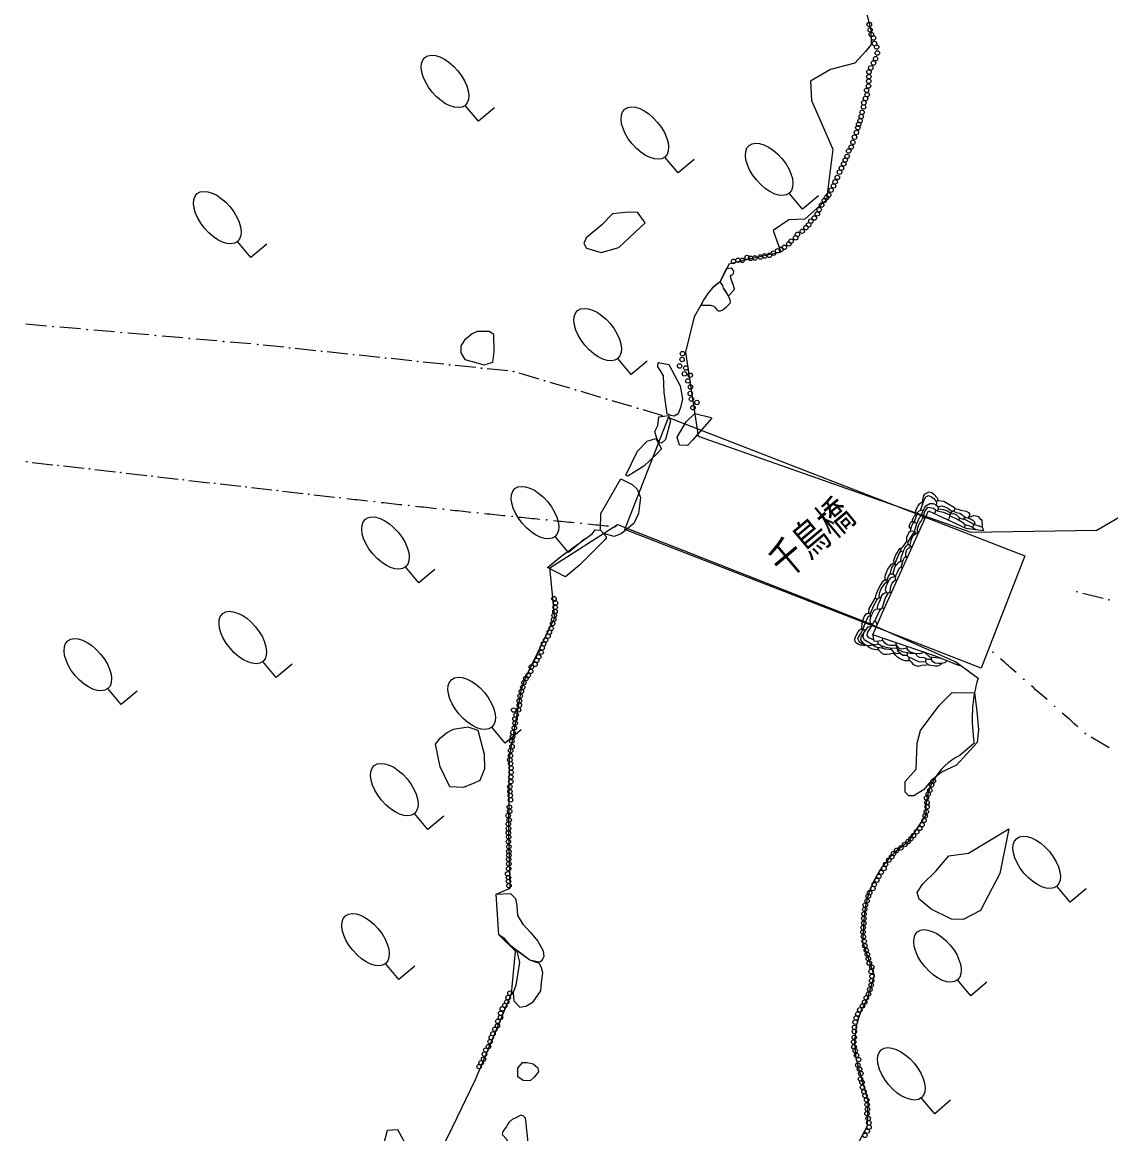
# Model space of a CAD drawing. Header units: metres. Extents: x -10443 to -4073, y -33280 to -26846.
# Drawn here: x -7334.91 to -7308.76, y -29204.43 to -29177.72 of the extents above; entities that cross this region are included whole.
import ezdxf
from ezdxf.enums import TextEntityAlignment as Align

# ---------------------------------------------------------------- set-up
doc = ezdxf.new("R2010")
doc.units = ezdxf.units.M
doc.header["$MEASUREMENT"] = 0
doc.linetypes.add('CONTINUOUS_1', pattern=[0])
doc.linetypes.add('CONTINUOUS_2', pattern=[0])
for name, color, linetype, lineweight in [('園路', 241, 'CONTINUOUS_2', 18), ('木', 254, 'CONTINUOUS_2', 18), ('木材', 241, 'CONTINUOUS_2', 18), ('石', 241, 'CONTINUOUS_2', 18), ('護岸', 241, 'CONTINUOUS_2', 18)]:
    doc.layers.add(name, color=color, linetype=linetype, lineweight=lineweight)
doc.layers.add('非表示', color=7, linetype='CONTINUOUS', lineweight=0, plot=False)
doc.styles.add('MS Gothic', font='MS Gothic.ttf')

msp = doc.modelspace()

# ---------------------------------------------------------------- hatches: boundary and pattern name
at = {"layer": '園路', "linetype": 'CONTINUOUS_1', "lineweight": 18}
for points in [[(-7334.159, -29185.033, 1), (-7334.174, -29185.033, 1)], [(-7333.34, -29185.105, 1), (-7333.355, -29185.105, 1)], [(-7332.521, -29185.177, 1), (-7332.536, -29185.177, 1)], [(-7331.702, -29185.248, 1), (-7331.717, -29185.248, 1)], [(-7330.883, -29185.32, 1), (-7330.898, -29185.32, 1)], [(-7330.064, -29185.392, 1), (-7330.079, -29185.392, 1)], [(-7329.245, -29185.463, 1), (-7329.26, -29185.463, 1)], [(-7328.477, -29185.545, 1), (-7328.492, -29185.545, 1)], [(-7327.708, -29185.626, 1), (-7327.723, -29185.626, 1)], [(-7326.939, -29185.708, 1), (-7326.954, -29185.708, 1)], [(-7326.171, -29185.789, 1), (-7326.186, -29185.789, 1)], [(-7325.402, -29185.87, 1), (-7325.417, -29185.87, 1)], [(-7324.634, -29185.952, 1), (-7324.649, -29185.952, 1)], [(-7323.865, -29186.033, 1), (-7323.88, -29186.033, 1)], [(-7323.097, -29186.115, 1), (-7323.112, -29186.115, 1)], [(-7322.352, -29186.335, 1), (-7322.367, -29186.335, 1)], [(-7321.608, -29186.555, 1), (-7321.623, -29186.555, 1)], [(-7320.863, -29186.775, 1), (-7320.878, -29186.775, 1)], [(-7320.118, -29186.995, 1), (-7320.133, -29186.995, 1)], [(-7319.374, -29187.215, 1), (-7319.389, -29187.215, 1)], [(-7334.789, -29188.28, 1), (-7334.804, -29188.28, 1)], [(-7334.037, -29188.367, 1), (-7334.052, -29188.367, 1)], [(-7333.285, -29188.453, 1), (-7333.3, -29188.453, 1)], [(-7332.533, -29188.54, 1), (-7332.548, -29188.54, 1)], [(-7331.78, -29188.626, 1), (-7331.795, -29188.626, 1)], [(-7331.028, -29188.713, 1), (-7331.043, -29188.713, 1)], [(-7330.276, -29188.799, 1), (-7330.291, -29188.799, 1)], [(-7329.524, -29188.886, 1), (-7329.539, -29188.886, 1)], [(-7328.771, -29188.972, 1), (-7328.786, -29188.972, 1)], [(-7328.019, -29189.059, 1), (-7328.034, -29189.059, 1)], [(-7327.267, -29189.145, 1), (-7327.282, -29189.145, 1)], [(-7326.44, -29189.238, 1), (-7326.455, -29189.238, 1)], [(-7325.613, -29189.33, 1), (-7325.628, -29189.33, 1)], [(-7324.786, -29189.419, 1), (-7324.801, -29189.419, 1)], [(-7323.958, -29189.507, 1), (-7323.973, -29189.507, 1)], [(-7323.131, -29189.592, 1), (-7323.146, -29189.592, 1)], [(-7322.303, -29189.677, 1), (-7322.318, -29189.677, 1)], [(-7321.475, -29189.759, 1), (-7321.49, -29189.759, 1)], [(-7320.647, -29189.84, 1), (-7320.662, -29189.84, 1)], [(-7309.56, -29191.404, 1), (-7309.575, -29191.404, 1)], [(-7308.791, -29191.598, 1), (-7308.806, -29191.598, 1)], [(-7311.579, -29192.858, 1), (-7311.594, -29192.858, 1)], [(-7310.837, -29193.507, 1), (-7310.852, -29193.507, 1)], [(-7310.097, -29194.158, 1), (-7310.112, -29194.158, 1)], [(-7309.358, -29194.81, 1), (-7309.373, -29194.81, 1)]]:
    msp.add_hatch(color=256, dxfattribs=at).paths.add_polyline_path(points, flags=0)

# ---------------------------------------------------------------- linework, layer by layer
for p, q in [((-7334.327, -29185.019), (-7334.825, -29184.976)), ((-7333.508, -29185.091), (-7334.006, -29185.047)), ((-7332.689, -29185.163), (-7333.187, -29185.119)), ((-7331.87, -29185.234), (-7332.368, -29185.191)), ((-7331.051, -29185.306), (-7331.549, -29185.262)), ((-7330.232, -29185.377), (-7330.73, -29185.334)), ((-7329.413, -29185.449), (-7329.911, -29185.406)), ((-7328.62, -29185.53), (-7329.117, -29185.478)), ((-7327.851, -29185.612), (-7328.348, -29185.559)), ((-7327.083, -29185.693), (-7327.58, -29185.64)), ((-7326.314, -29185.775), (-7326.811, -29185.722)), ((-7325.546, -29185.856), (-7326.043, -29185.803)), ((-7324.777, -29185.938), (-7325.274, -29185.885)), ((-7324.008, -29186.019), (-7324.506, -29185.966)), ((-7323.24, -29186.1), (-7323.737, -29186.048)), ((-7322.492, -29186.296), (-7322.972, -29186.154)), ((-7321.748, -29186.516), (-7322.227, -29186.374)), ((-7321.003, -29186.736), (-7321.483, -29186.594)), ((-7320.258, -29186.956), (-7320.738, -29186.814)), ((-7319.514, -29187.176), (-7319.993, -29187.034)), ((-7334.669, -29188.295), (-7334.172, -29188.352)), ((-7333.917, -29188.382), (-7333.42, -29188.439)), ((-7333.165, -29188.468), (-7332.668, -29188.525)), ((-7332.412, -29188.555), (-7331.916, -29188.612)), ((-7331.66, -29188.641), (-7331.163, -29188.698)), ((-7330.908, -29188.728), (-7330.411, -29188.785)), ((-7330.156, -29188.814), (-7329.659, -29188.871)), ((-7329.403, -29188.901), (-7328.907, -29188.958)), ((-7328.651, -29188.987), (-7328.155, -29189.044)), ((-7327.899, -29189.074), (-7327.402, -29189.131)), ((-7309.425, -29191.44), (-7308.94, -29191.562)), ((-7308.798, -29195.159), (-7309.224, -29194.897))]:
    msp.add_line(p, q, dxfattribs=at)
for centre in [(-7334.167, -29185.033), (-7333.348, -29185.105), (-7332.529, -29185.177), (-7331.71, -29185.248), (-7330.891, -29185.32), (-7330.072, -29185.392), (-7329.253, -29185.463), (-7328.484, -29185.545), (-7327.716, -29185.626), (-7326.947, -29185.708), (-7326.178, -29185.789), (-7325.41, -29185.87), (-7324.641, -29185.952), (-7323.873, -29186.033), (-7323.104, -29186.115), (-7322.36, -29186.335), (-7321.615, -29186.555), (-7320.871, -29186.775), (-7320.126, -29186.995), (-7319.381, -29187.215), (-7334.797, -29188.28), (-7334.045, -29188.367), (-7333.292, -29188.453), (-7332.54, -29188.54), (-7331.788, -29188.626), (-7331.036, -29188.713), (-7330.283, -29188.799), (-7329.531, -29188.886), (-7328.779, -29188.972), (-7328.027, -29189.059), (-7327.275, -29189.145), (-7326.448, -29189.238), (-7325.621, -29189.33), (-7324.793, -29189.419), (-7323.966, -29189.507), (-7323.138, -29189.592), (-7322.31, -29189.677), (-7321.482, -29189.759), (-7320.654, -29189.84), (-7309.567, -29191.404), (-7308.798, -29191.598), (-7311.587, -29192.858), (-7310.845, -29193.507), (-7310.104, -29194.158), (-7309.365, -29194.81)]:
    msp.add_circle(centre, 0.0075, dxfattribs=at)
for centre, start, end in [((-7283.246, -28801.13), 263.55064, 263.624), ((-7283.246, -28801.13), 263.67272, 263.74608), ((-7283.246, -28801.13), 263.79481, 263.86817), ((-7283.246, -28801.13), 263.91689, 263.99026), ((-7283.246, -28801.13), 264.03898, 264.11234), ((-7283.246, -28801.13), 264.16107, 264.23443), ((-7283.246, -28801.13), 264.28315, 264.35651), ((-7283.246, -28801.13), 264.40524, 264.4786), ((-7568.265, -29487.155), 48.79691, 48.87027), ((-7568.265, -29487.155), 48.65226, 48.72562), ((-7568.265, -29487.155), 48.5076, 48.58096)]:
    msp.add_arc(centre, 390.505, start, end, dxfattribs=at)
at = {"layer": '木', "linetype": 'CONTINUOUS_1', "lineweight": 18}
for p, q in [((-7323.948, -29180.1), (-7324.269, -29179.717)), ((-7323.565, -29179.778), (-7323.948, -29180.1)), ((-7319.146, -29181.342), (-7319.467, -29180.959)), ((-7318.763, -29181.021), (-7319.146, -29181.342)), ((-7316.159, -29182.211), (-7316.481, -29181.828)), ((-7315.776, -29181.89), (-7316.159, -29182.211)), ((-7329.417, -29183.371), (-7329.738, -29182.988)), ((-7329.034, -29183.05), (-7329.417, -29183.371)), ((-7320.28, -29186.183), (-7320.601, -29185.8)), ((-7319.897, -29185.861), (-7320.28, -29186.183)), ((-7321.785, -29190.459), (-7322.106, -29190.076)), ((-7321.402, -29190.138), (-7321.785, -29190.459)), ((-7325.377, -29191.192), (-7325.699, -29190.809)), ((-7324.994, -29190.87), (-7325.377, -29191.192)), ((-7328.805, -29193.462), (-7329.127, -29193.079)), ((-7328.422, -29193.141), (-7328.805, -29193.462)), ((-7332.528, -29194.115), (-7332.85, -29193.732)), ((-7332.145, -29193.794), (-7332.528, -29194.115)), ((-7323.305, -29195.043), (-7323.626, -29194.66)), ((-7322.922, -29194.721), (-7323.305, -29195.043)), ((-7325.163, -29197.115), (-7325.485, -29196.732)), ((-7324.78, -29196.794), (-7325.163, -29197.115)), ((-7309.73, -29198.865), (-7310.052, -29198.481)), ((-7309.347, -29198.543), (-7309.73, -29198.865)), ((-7325.857, -29200.721), (-7326.178, -29200.338)), ((-7325.474, -29200.4), (-7325.857, -29200.721)), ((-7312.116, -29201.111), (-7312.437, -29200.728)), ((-7311.733, -29200.79), (-7312.116, -29201.111)), ((-7312.986, -29203.946), (-7313.307, -29203.563)), ((-7312.603, -29203.625), (-7312.986, -29203.946))]:
    msp.add_line(p, q, dxfattribs=at)
for centre in [(-7324.751, -29179.142), (-7319.949, -29180.384), (-7316.963, -29181.253), (-7330.221, -29182.413), (-7321.083, -29185.225), (-7322.588, -29189.502), (-7326.181, -29190.234), (-7329.609, -29192.504), (-7333.332, -29193.158), (-7324.108, -29194.085), (-7325.967, -29196.158), (-7310.534, -29197.907), (-7326.66, -29199.764), (-7312.919, -29200.154), (-7313.789, -29202.989)]:
    msp.add_ellipse(centre, major_axis=(-0.482, 0.575), ratio=0.533333, dxfattribs=at)
at = {"layer": '木材', "linetype": 'CONTINUOUS_2', "lineweight": 18}
for centre in [(-7314.555, -29177.775), (-7314.538, -29177.905), (-7314.509, -29178.015), (-7314.456, -29178.098), (-7314.433, -29178.23), (-7314.38, -29178.317), (-7314.456, -29178.7), (-7314.406, -29178.594), (-7314.364, -29178.459), (-7314.564, -29178.916), (-7314.519, -29178.816), (-7314.577, -29179.251), (-7314.57, -29179.135), (-7314.567, -29179.028), (-7314.622, -29179.355), (-7314.609, -29179.459), (-7314.696, -29179.755), (-7314.688, -29179.655), (-7314.647, -29179.552), (-7314.75, -29179.984), (-7314.73, -29179.884), (-7314.831, -29180.254), (-7314.812, -29180.174), (-7314.779, -29180.089), (-7314.912, -29180.482), (-7314.866, -29180.37), (-7315.053, -29180.815), (-7314.991, -29180.719), (-7314.951, -29180.606), (-7315.173, -29181.124), (-7315.135, -29181.031), (-7315.09, -29180.944), (-7315.272, -29181.323), (-7315.226, -29181.226), (-7315.417, -29181.653), (-7315.378, -29181.556), (-7315.326, -29181.449), (-7315.534, -29181.87), (-7315.475, -29181.755), (-7315.701, -29182.112), (-7315.639, -29182.006), (-7315.585, -29181.933), (-7315.878, -29182.423), (-7315.806, -29182.326), (-7315.762, -29182.223), (-7316.08, -29182.656), (-7316.013, -29182.588), (-7315.963, -29182.499), (-7316.436, -29182.98), (-7316.326, -29182.899), (-7316.281, -29182.817), (-7316.167, -29182.742), (-7316.759, -29183.211), (-7316.676, -29183.177), (-7316.597, -29183.129), (-7316.491, -29183.047), (-7317.821, -29183.466), (-7317.713, -29183.439), (-7317.609, -29183.441), (-7317.493, -29183.374), (-7317.41, -29183.394), (-7317.307, -29183.386), (-7317.173, -29183.362), (-7317.07, -29183.336), (-7316.957, -29183.322), (-7316.858, -29183.27), (-7319.055, -29185.823), (-7319.045, -29185.684), (-7319.115, -29185.979), (-7318.999, -29186.168), (-7318.964, -29186.029), (-7318.858, -29186.202), (-7318.916, -29186.339), (-7318.858, -29186.64), (-7318.854, -29186.484), (-7318.831, -29186.773), (-7318.793, -29186.982), (-7318.698, -29186.856), (-7322.131, -29191.571), (-7322.104, -29191.781), (-7322.095, -29191.673), (-7322.139, -29192.072), (-7322.129, -29191.975), (-7322.109, -29191.878), (-7322.2, -29192.284), (-7322.166, -29192.168), (-7322.334, -29192.566), (-7322.275, -29192.473), (-7322.245, -29192.375), (-7322.439, -29192.859), (-7322.417, -29192.752), (-7322.383, -29192.658), (-7322.546, -29193.052), (-7322.501, -29192.97), (-7322.691, -29193.317), (-7322.676, -29193.213), (-7322.587, -29193.148), (-7322.854, -29193.588), (-7322.808, -29193.491), (-7322.753, -29193.414), (-7322.944, -29193.911), (-7322.917, -29193.802), (-7322.883, -29193.702), (-7322.964, -29194.027), (-7322.964, -29194.131), (-7323.101, -29194.248), (-7323.07, -29194.46), (-7323.041, -29194.367), (-7322.983, -29194.241), (-7323.085, -29194.677), (-7323.066, -29194.562), (-7323.144, -29194.994), (-7323.128, -29194.89), (-7323.119, -29194.786), (-7323.172, -29195.224), (-7323.142, -29195.122), (-7323.193, -29195.444), (-7323.177, -29195.345), (-7323.175, -29195.537), (-7323.163, -29195.641), (-7323.16, -29195.742), (-7323.17, -29195.97), (-7323.167, -29195.857), (-7313.06, -29196.049), (-7313.018, -29195.951), (-7323.194, -29196.087), (-7323.191, -29196.206), (-7323.183, -29196.302), (-7313.14, -29196.265), (-7313.1, -29196.175), (-7323.204, -29196.579), (-7323.176, -29196.406), (-7313.185, -29196.359), (-7313.171, -29196.468), (-7313.169, -29196.574), (-7323.234, -29196.786), (-7323.196, -29196.682), (-7313.214, -29196.791), (-7313.187, -29196.687), (-7323.229, -29196.984), (-7323.225, -29197.094), (-7323.21, -29196.888), (-7313.345, -29197.092), (-7313.289, -29197.002), (-7313.241, -29196.899), (-7323.229, -29197.199), (-7323.227, -29197.41), (-7323.222, -29197.3), (-7313.624, -29197.409), (-7313.557, -29197.336), (-7313.493, -29197.261), (-7313.42, -29197.175), (-7323.217, -29197.532), (-7323.218, -29197.648), (-7313.901, -29197.618), (-7313.799, -29197.56), (-7313.708, -29197.477), (-7323.222, -29197.835), (-7323.217, -29197.736), (-7323.218, -29197.943), (-7314.088, -29197.852), (-7314.02, -29197.774), (-7313.974, -29197.696), (-7323.245, -29198.184), (-7323.222, -29198.06), (-7314.273, -29198.146), (-7314.204, -29198.054), (-7314.166, -29197.956), (-7323.225, -29198.273), (-7323.224, -29198.362), (-7323.212, -29198.468), (-7314.438, -29198.441), (-7314.374, -29198.337), (-7314.327, -29198.244), (-7314.58, -29198.72), (-7314.547, -29198.636), (-7314.473, -29198.536), (-7314.652, -29198.936), (-7314.61, -29198.834), (-7314.689, -29199.257), (-7314.683, -29199.146), (-7314.666, -29199.037), (-7314.703, -29199.476), (-7314.688, -29199.367), (-7314.708, -29199.579), (-7314.698, -29199.693), (-7314.679, -29199.805), (-7314.663, -29199.914), (-7314.63, -29200.019), (-7314.605, -29200.116), (-7314.58, -29200.222), (-7314.555, -29200.328), (-7314.512, -29200.531), (-7314.498, -29200.424), (-7314.511, -29200.855), (-7314.5, -29200.75), (-7314.493, -29200.646), (-7323.233, -29201.154), (-7323.19, -29201.051), (-7314.574, -29201.069), (-7314.545, -29200.963), (-7323.315, -29201.345), (-7323.266, -29201.261), (-7314.719, -29201.357), (-7314.669, -29201.267), (-7314.63, -29201.162), (-7323.418, -29201.636), (-7323.413, -29201.533), (-7323.374, -29201.427), (-7314.874, -29201.646), (-7314.835, -29201.55), (-7314.784, -29201.451), (-7323.552, -29201.92), (-7323.492, -29201.837), (-7323.481, -29201.727), (-7314.914, -29201.873), (-7314.895, -29201.747), (-7323.668, -29202.216), (-7323.639, -29202.115), (-7323.597, -29202.027), (-7314.933, -29202.225), (-7314.918, -29202.11), (-7314.915, -29201.972), (-7323.771, -29202.418), (-7323.705, -29202.334), (-7314.925, -29202.339), (-7314.897, -29202.433), (-7323.881, -29202.724), (-7323.824, -29202.635), (-7323.801, -29202.517), (-7314.864, -29202.544), (-7314.817, -29202.647), (-7323.93, -29202.815), (-7314.832, -29202.779), (-7314.791, -29202.877), (-7314.761, -29202.982), (-7314.768, -29203.112), (-7314.731, -29203.194), (-7314.72, -29203.315), (-7314.685, -29203.418), (-7314.66, -29203.515), (-7314.619, -29203.617), (-7314.607, -29203.728), (-7314.612, -29203.944), (-7314.599, -29203.844), (-7314.583, -29204.063), (-7314.568, -29204.166), (-7314.562, -29204.269), (-7314.663, -29204.466), (-7314.609, -29204.367)]:
    msp.add_circle(centre, 0.0535, dxfattribs=at)
at = {"layer": '石', "linetype": 'CONTINUOUS_2', "lineweight": 18, "flags": 128}
for points in [[(-7321.349, -29183.146), (-7321, -29183.25), (-7320.574, -29183.131), (-7319.939, -29182.543), (-7320.128, -29182.28), (-7320.419, -29182.293), (-7320.724, -29182.327), (-7320.985, -29182.585), (-7321.358, -29182.899), (-7321.418, -29183.036), (-7321.349, -29183.146)], [(-7324.271, -29185.825), (-7323.811, -29185.956), (-7323.603, -29185.892), (-7323.567, -29185.631), (-7323.574, -29185.224), (-7323.689, -29185.154), (-7323.979, -29185.15), (-7324.1, -29185.204), (-7324.282, -29185.357), (-7324.372, -29185.496), (-7324.369, -29185.661), (-7324.271, -29185.825)], [(-7320.525, -29188.694), (-7320.254, -29188.825), (-7320.137, -29188.936), (-7320.057, -29189.138), (-7320.101, -29189.527), (-7320.216, -29189.767), (-7320.519, -29190.012), (-7320.684, -29190.078), (-7320.944, -29190.001), (-7321.015, -29189.921), (-7321.004, -29189.528), (-7320.525, -29188.694)], [(-7313.274, -29189.319), (-7313.274, -29189.199), (-7313.245, -29189.088), (-7313.212, -29189.052), (-7313.128, -29189.006), (-7313.054, -29189.018), (-7312.997, -29189.071), (-7312.937, -29189.139), (-7312.911, -29189.189), (-7312.901, -29189.21)], [(-7313.448, -29189.567), (-7313.436, -29189.442), (-7313.38, -29189.342), (-7313.347, -29189.294), (-7313.313, -29189.259), (-7313.274, -29189.233)], [(-7313.323, -29189.45), (-7313.275, -29189.309), (-7313.229, -29189.18), (-7313.197, -29189.127), (-7313.135, -29189.093), (-7313.062, -29189.12), (-7313.004, -29189.164), (-7312.951, -29189.236), (-7312.944, -29189.276), (-7312.948, -29189.325)], [(-7313.312, -29189.575), (-7313.291, -29189.535), (-7313.272, -29189.473), (-7313.232, -29189.388), (-7313.199, -29189.342), (-7313.104, -29189.285), (-7313.024, -29189.284), (-7312.967, -29189.307), (-7312.927, -29189.344), (-7312.9, -29189.383), (-7312.908, -29189.447), (-7312.932, -29189.462)], [(-7312.951, -29189.233), (-7312.901, -29189.209), (-7312.769, -29189.232), (-7312.508, -29189.38), (-7312.501, -29189.4), (-7312.52, -29189.45), (-7312.532, -29189.46)], [(-7312.896, -29189.361), (-7312.817, -29189.342), (-7312.745, -29189.367), (-7312.674, -29189.4), (-7312.635, -29189.424), (-7312.607, -29189.441), (-7312.566, -29189.477)], [(-7312.388, -29193.188), (-7312.964, -29192.949), (-7314.474, -29192.44), (-7314.248, -29191.916), (-7313.138, -29189.459), (-7312.239, -29189.88), (-7311.814, -29189.93)], [(-7313.521, -29189.715), (-7313.518, -29189.677), (-7313.495, -29189.617), (-7313.481, -29189.591), (-7313.463, -29189.57), (-7313.443, -29189.566), (-7313.416, -29189.566)], [(-7313.438, -29190.008), (-7313.461, -29189.96), (-7313.466, -29189.924), (-7313.441, -29189.844), (-7313.411, -29189.776), (-7313.383, -29189.689), (-7313.35, -29189.621), (-7313.318, -29189.587), (-7313.312, -29189.574), (-7313.254, -29189.58)], [(-7313.464, -29189.737), (-7313.46, -29189.691), (-7313.435, -29189.617), (-7313.406, -29189.539), (-7313.396, -29189.499), (-7313.361, -29189.462), (-7313.336, -29189.452), (-7313.259, -29189.438)], [(-7313.27, -29189.63), (-7313.222, -29189.478), (-7313.151, -29189.371), (-7313.012, -29189.396), (-7312.964, -29189.44), (-7312.971, -29189.482), (-7312.994, -29189.526)], [(-7312.967, -29189.456), (-7312.774, -29189.491), (-7312.619, -29189.558), (-7312.648, -29189.656), (-7312.669, -29189.679)], [(-7312.904, -29189.415), (-7312.777, -29189.427), (-7312.699, -29189.455), (-7312.651, -29189.477), (-7312.601, -29189.53)], [(-7312.626, -29189.555), (-7312.597, -29189.53), (-7312.535, -29189.526), (-7312.463, -29189.555), (-7312.375, -29189.645)], [(-7312.626, -29189.581), (-7312.454, -29189.656), (-7312.354, -29189.712), (-7312.306, -29189.744), (-7312.272, -29189.785), (-7312.261, -29189.817), (-7312.279, -29189.861)], [(-7312.613, -29189.513), (-7312.547, -29189.463), (-7312.467, -29189.498), (-7312.38, -29189.519), (-7312.326, -29189.553), (-7312.293, -29189.589), (-7312.258, -29189.63)], [(-7312.498, -29189.408), (-7312.422, -29189.419), (-7312.354, -29189.443), (-7312.232, -29189.47), (-7312.174, -29189.5), (-7312.143, -29189.551), (-7312.183, -29189.628)], [(-7312.282, -29189.666), (-7312.246, -29189.612), (-7312.235, -29189.614), (-7312.16, -29189.641), (-7312.096, -29189.667), (-7312.071, -29189.687), (-7312.04, -29189.719), (-7312.025, -29189.756), (-7312.04, -29189.787)], [(-7312.189, -29189.63), (-7312.052, -29189.574), (-7311.995, -29189.581), (-7311.94, -29189.597), (-7311.899, -29189.643), (-7311.871, -29189.672), (-7311.855, -29189.695), (-7311.845, -29189.854)], [(-7313.555, -29189.906), (-7313.587, -29189.862), (-7313.596, -29189.834), (-7313.581, -29189.782), (-7313.559, -29189.735), (-7313.537, -29189.717), (-7313.513, -29189.716), (-7313.495, -29189.72), (-7313.471, -29189.739)], [(-7313.565, -29189.949), (-7313.532, -29189.817), (-7313.512, -29189.768), (-7313.501, -29189.747), (-7313.47, -29189.739), (-7313.441, -29189.746), (-7313.406, -29189.76)], [(-7313.402, -29189.989), (-7313.398, -29189.891), (-7313.368, -29189.798), (-7313.345, -29189.75), (-7313.313, -29189.711), (-7313.269, -29189.627), (-7313.236, -29189.637), (-7313.228, -29189.658)], [(-7312.41, -29189.681), (-7312.37, -29189.639), (-7312.239, -29189.678)], [(-7312.265, -29189.792), (-7312.176, -29189.814), (-7312.09, -29189.843), (-7311.997, -29189.909)], [(-7312.237, -29189.678), (-7312.078, -29189.764), (-7312.039, -29189.789)], [(-7312.068, -29189.856), (-7312.041, -29189.788), (-7311.918, -29189.822), (-7311.845, -29189.854), (-7311.813, -29189.93)], [(-7313.652, -29190.197), (-7313.654, -29190.093), (-7313.617, -29190.009), (-7313.588, -29189.968), (-7313.564, -29189.948), (-7313.528, -29189.938), (-7313.461, -29189.96)], [(-7313.444, -29190.013), (-7313.488, -29189.99), (-7313.499, -29189.995), (-7313.549, -29190.078), (-7313.605, -29190.169), (-7313.616, -29190.187), (-7313.631, -29190.223), (-7313.628, -29190.254), (-7313.613, -29190.271), (-7313.59, -29190.295), (-7313.582, -29190.302)], [(-7313.533, -29190.333), (-7313.558, -29190.319), (-7313.575, -29190.278), (-7313.551, -29190.169), (-7313.534, -29190.116), (-7313.504, -29190.064), (-7313.469, -29190.033), (-7313.43, -29190.002), (-7313.391, -29189.984)], [(-7313.959, -29190.711), (-7313.969, -29190.651), (-7313.926, -29190.534), (-7313.89, -29190.468), (-7313.857, -29190.417), (-7313.843, -29190.388), (-7313.823, -29190.368), (-7313.799, -29190.358), (-7313.789, -29190.356)], [(-7313.804, -29190.432), (-7313.785, -29190.355), (-7313.745, -29190.314), (-7313.701, -29190.258), (-7313.673, -29190.217), (-7313.656, -29190.2), (-7313.637, -29190.196), (-7313.624, -29190.207)], [(-7313.798, -29190.667), (-7313.79, -29190.583), (-7313.756, -29190.495), (-7313.737, -29190.425), (-7313.706, -29190.357), (-7313.673, -29190.309), (-7313.627, -29190.258)], [(-7313.793, -29190.814), (-7313.743, -29190.648), (-7313.708, -29190.585), (-7313.676, -29190.566), (-7313.639, -29190.567), (-7313.681, -29190.566), (-7313.683, -29190.472), (-7313.656, -29190.398), (-7313.616, -29190.359), (-7313.56, -29190.313)], [(-7313.931, -29191.044), (-7313.963, -29191.005), (-7313.985, -29190.962), (-7313.971, -29190.911), (-7313.958, -29190.868), (-7313.932, -29190.801), (-7313.909, -29190.763), (-7313.846, -29190.697), (-7313.81, -29190.67), (-7313.779, -29190.663), (-7313.75, -29190.672)], [(-7313.937, -29190.742), (-7313.938, -29190.72), (-7313.842, -29190.485), (-7313.808, -29190.435), (-7313.805, -29190.432), (-7313.783, -29190.432), (-7313.743, -29190.449)], [(-7314.145, -29191.132), (-7314.173, -29191.093), (-7314.177, -29191.033), (-7314.155, -29190.96), (-7314.111, -29190.859), (-7314.057, -29190.781), (-7314.027, -29190.744), (-7314.007, -29190.731), (-7313.985, -29190.719), (-7313.961, -29190.712), (-7313.939, -29190.72)], [(-7314.047, -29190.955), (-7314.014, -29190.82), (-7313.967, -29190.756), (-7313.943, -29190.741), (-7313.899, -29190.748), (-7313.894, -29190.747)], [(-7313.929, -29191.122), (-7313.917, -29191.017), (-7313.891, -29190.953), (-7313.861, -29190.891), (-7313.824, -29190.83), (-7313.802, -29190.82), (-7313.782, -29190.818), (-7313.756, -29190.826), (-7313.757, -29190.829)], [(-7314.37, -29191.591), (-7314.407, -29191.548), (-7314.403, -29191.495), (-7314.377, -29191.429), (-7314.343, -29191.354), (-7314.294, -29191.263), (-7314.266, -29191.216), (-7314.241, -29191.178), (-7314.212, -29191.143), (-7314.183, -29191.115), (-7314.167, -29191.102)], [(-7314.278, -29191.557), (-7314.319, -29191.532), (-7314.315, -29191.435), (-7314.27, -29191.332), (-7314.197, -29191.228), (-7314.176, -29191.197), (-7314.152, -29191.177), (-7314.117, -29191.196)], [(-7314.145, -29191.422), (-7314.165, -29191.355), (-7314.16, -29191.309), (-7314.142, -29191.256), (-7314.122, -29191.208), (-7314.091, -29191.137), (-7314.067, -29191.101), (-7314.036, -29191.072), (-7314.008, -29191.052), (-7313.973, -29191.044), (-7313.95, -29191.042), (-7313.92, -29191.045), (-7313.92, -29191.047)], [(-7314.142, -29191.183), (-7314.092, -29191.034), (-7314.057, -29190.972), (-7314.019, -29190.975), (-7313.973, -29190.992)], [(-7314.057, -29191.406), (-7314.047, -29191.326), (-7314.032, -29191.252), (-7314.004, -29191.2), (-7313.974, -29191.162), (-7313.935, -29191.128), (-7313.906, -29191.121), (-7313.893, -29191.13)], [(-7314.353, -29191.818), (-7314.361, -29191.78), (-7314.344, -29191.713), (-7314.289, -29191.587), (-7314.261, -29191.507), (-7314.227, -29191.457), (-7314.183, -29191.429), (-7314.142, -29191.423), (-7314.113, -29191.428), (-7314.1, -29191.436)], [(-7314.245, -29191.799), (-7314.166, -29191.551), (-7314.096, -29191.429), (-7314.068, -29191.413), (-7314.026, -29191.424)], [(-7314.568, -29191.914), (-7314.557, -29191.805), (-7314.408, -29191.552)], [(-7314.534, -29191.981), (-7314.535, -29191.94), (-7314.451, -29191.732), (-7314.358, -29191.576), (-7314.308, -29191.539)], [(-7314.739, -29192.304), (-7314.731, -29192.146), (-7314.69, -29192.03), (-7314.672, -29191.99), (-7314.625, -29191.936), (-7314.594, -29191.917), (-7314.558, -29191.922), (-7314.543, -29191.933), (-7314.537, -29191.938)], [(-7314.688, -29192.32), (-7314.695, -29192.277), (-7314.683, -29192.222), (-7314.66, -29192.169), (-7314.634, -29192.113), (-7314.594, -29192.027), (-7314.568, -29191.991), (-7314.542, -29191.983), (-7314.52, -29191.988), (-7314.513, -29191.993)], [(-7314.48, -29192.202), (-7314.538, -29192.156), (-7314.538, -29192.078), (-7314.511, -29191.988), (-7314.436, -29191.847), (-7314.391, -29191.82), (-7314.314, -29191.817), (-7314.287, -29191.837)], [(-7314.421, -29192.11), (-7314.317, -29191.88), (-7314.266, -29191.805), (-7314.228, -29191.793), (-7314.199, -29191.808)], [(-7314.582, -29192.243), (-7314.695, -29192.391), (-7314.71, -29192.497), (-7314.677, -29192.554), (-7314.501, -29192.659), (-7314.415, -29192.68), (-7314.389, -29192.673), (-7314.343, -29192.66)], [(-7314.442, -29192.569), (-7314.565, -29192.512), (-7314.607, -29192.444), (-7314.601, -29192.388), (-7314.533, -29192.285), (-7314.431, -29192.105), (-7314.411, -29192.115), (-7314.371, -29192.202)], [(-7314.583, -29192.244), (-7314.49, -29192.221)], [(-7314.651, -29192.705), (-7314.769, -29192.689), (-7314.825, -29192.666), (-7314.868, -29192.639), (-7314.9, -29192.609), (-7314.901, -29192.539), (-7314.874, -29192.452), (-7314.828, -29192.37), (-7314.793, -29192.327), (-7314.767, -29192.306), (-7314.732, -29192.303), (-7314.698, -29192.321)], [(-7314.656, -29192.687), (-7314.737, -29192.66), (-7314.796, -29192.617), (-7314.833, -29192.535), (-7314.808, -29192.482), (-7314.755, -29192.398), (-7314.733, -29192.348), (-7314.703, -29192.321), (-7314.664, -29192.319), (-7314.644, -29192.324), (-7314.642, -29192.322)], [(-7314.465, -29192.69), (-7314.527, -29192.697), (-7314.597, -29192.706), (-7314.644, -29192.691), (-7314.679, -29192.665), (-7314.716, -29192.626), (-7314.742, -29192.6), (-7314.757, -29192.553), (-7314.756, -29192.513), (-7314.744, -29192.482), (-7314.714, -29192.43), (-7314.695, -29192.395)], [(-7314.235, -29192.575), (-7314.358, -29192.598), (-7314.436, -29192.593), (-7314.466, -29192.474), (-7314.452, -29192.447)], [(-7313.9, -29192.686), (-7313.954, -29192.697), (-7314.06, -29192.697), (-7314.124, -29192.684), (-7314.177, -29192.644), (-7314.232, -29192.578), (-7314.238, -29192.542), (-7314.221, -29192.525)], [(-7314.319, -29192.811), (-7314.441, -29192.792), (-7314.497, -29192.776), (-7314.558, -29192.748), (-7314.59, -29192.72), (-7314.603, -29192.704)], [(-7314.23, -29192.759), (-7314.303, -29192.753), (-7314.353, -29192.749), (-7314.385, -29192.738), (-7314.412, -29192.731), (-7314.442, -29192.713), (-7314.465, -29192.689), (-7314.474, -29192.666)], [(-7313.88, -29192.765), (-7314.06, -29192.761), (-7314.149, -29192.743), (-7314.203, -29192.727), (-7314.28, -29192.705), (-7314.322, -29192.673), (-7314.346, -29192.645), (-7314.355, -29192.599)], [(-7313.944, -29192.905), (-7314.021, -29192.888), (-7314.066, -29192.905), (-7314.14, -29192.912), (-7314.195, -29192.911), (-7314.239, -29192.893), (-7314.332, -29192.798), (-7314.352, -29192.749)], [(-7314.026, -29192.8), (-7314.142, -29192.785), (-7314.187, -29192.784), (-7314.222, -29192.768), (-7314.249, -29192.738), (-7314.267, -29192.708)], [(-7314.058, -29192.762), (-7314.003, -29192.827), (-7313.97, -29192.863), (-7313.922, -29192.879), (-7313.887, -29192.887), (-7313.824, -29192.881)], [(-7313.916, -29192.689), (-7313.894, -29192.75), (-7313.839, -29192.807), (-7313.746, -29192.847), (-7313.64, -29192.863), (-7313.581, -29192.878), (-7313.497, -29192.878)], [(-7312.816, -29193.011), (-7313.102, -29192.977), (-7313.223, -29192.862), (-7313.229, -29192.86), (-7313.34, -29192.897), (-7313.464, -29192.888), (-7313.569, -29192.856), (-7313.616, -29192.823), (-7313.65, -29192.78), (-7313.649, -29192.718), (-7313.655, -29192.758), (-7313.775, -29192.788), (-7313.828, -29192.769), (-7313.869, -29192.728), (-7313.908, -29192.676), (-7313.912, -29192.629)], [(-7313.642, -29192.936), (-7313.75, -29192.936), (-7313.843, -29192.867), (-7313.859, -29192.848), (-7313.88, -29192.81), (-7313.877, -29192.768)], [(-7313.577, -29193.062), (-7313.699, -29193.066), (-7313.806, -29193.022), (-7313.88, -29192.973), (-7313.918, -29192.934), (-7313.949, -29192.897), (-7313.968, -29192.866)], [(-7313.197, -29193.095), (-7313.364, -29193.091), (-7313.505, -29193.028), (-7313.622, -29192.97), (-7313.64, -29192.939), (-7313.642, -29192.862)], [(-7313.177, -29193.166), (-7313.29, -29193.18), (-7313.382, -29193.199), (-7313.451, -29193.175), (-7313.484, -29193.158), (-7313.538, -29193.108), (-7313.561, -29193.081), (-7313.58, -29193.058), (-7313.597, -29193.029), (-7313.599, -29192.982)], [(-7313.063, -29193.035), (-7313.16, -29193.032), (-7313.233, -29192.992), (-7313.339, -29192.983), (-7313.382, -29192.966), (-7313.454, -29192.889)], [(-7312.815, -29193.131), (-7312.85, -29193.161), (-7312.922, -29193.191), (-7312.972, -29193.193), (-7313.128, -29193.165), (-7313.174, -29193.139), (-7313.197, -29193.088), (-7313.198, -29193.058), (-7313.194, -29193.013)], [(-7313.081, -29192.98), (-7313.053, -29193.064), (-7312.971, -29193.112), (-7312.895, -29193.12), (-7312.823, -29193.123), (-7312.78, -29193.114), (-7312.737, -29193.105), (-7312.693, -29193.062)], [(-7313.408, -29198.635), (-7313.269, -29198.423), (-7312.961, -29198.117), (-7312.648, -29197.751), (-7312.173, -29197.686), (-7311.206, -29197.098), (-7311.422, -29198.176), (-7311.885, -29199.066), (-7312.305, -29199.277), (-7312.586, -29199.274), (-7313.067, -29199.033), (-7313.357, -29198.791), (-7313.408, -29198.635)], [(-7323.52, -29198.672), (-7323.178, -29198.658), (-7323.054, -29198.772), (-7323.025, -29198.947), (-7323.011, -29199.181), (-7322.881, -29199.39), (-7322.687, -29199.599), (-7322.517, -29199.802), (-7322.395, -29200.035), (-7322.378, -29200.17), (-7322.407, -29200.236), (-7322.452, -29200.291), (-7322.528, -29200.319), (-7322.71, -29200.254), (-7322.942, -29200.086), (-7323.169, -29199.913), (-7323.317, -29199.747), (-7323.457, -29199.646)], [(-7323.376, -29204.437), (-7323.369, -29204.457), (-7323.273, -29204.555), (-7323.249, -29204.611), (-7323.252, -29204.684), (-7323.177, -29204.779), (-7323.113, -29204.829), (-7323.029, -29204.888), (-7322.87, -29204.842), (-7322.773, -29204.707), (-7322.76, -29204.585), (-7322.768, -29204.469), (-7322.785, -29204.358), (-7322.804, -29204.165), (-7322.819, -29204.052), (-7322.869, -29203.998), (-7322.925, -29203.979), (-7323.034, -29204.042), (-7323.135, -29204.084), (-7323.216, -29204.159), (-7323.259, -29204.226), (-7323.27, -29204.258), (-7323.361, -29204.377), (-7323.376, -29204.437)], [(-7325.884, -29205.212), (-7326.094, -29205.171), (-7326.15, -29204.99), (-7326.224, -29204.681), (-7326.134, -29204.346), (-7325.893, -29204.33), (-7325.719, -29204.645), (-7325.623, -29204.872), (-7325.603, -29205.004)]]:
    msp.add_lwpolyline(points, dxfattribs=at)
for points in [[(-7317.984, -29183.641), (-7317.879, -29183.625), (-7317.818, -29183.699), (-7317.828, -29183.763), (-7317.859, -29183.799), (-7317.896, -29183.823), (-7317.879, -29183.91), (-7317.84, -29183.993), (-7317.806, -29184.12), (-7317.814, -29184.159), (-7317.939, -29184.297), (-7317.981, -29184.228), (-7318.059, -29184.107), (-7318.073, -29184.046), (-7318.14, -29183.957)], [(-7318.462, -29184.52), (-7318.376, -29184.519), (-7318.292, -29184.545), (-7318.262, -29184.574), (-7318.237, -29184.608), (-7318.208, -29184.641), (-7318.176, -29184.656), (-7318.128, -29184.654), (-7318.077, -29184.628), (-7317.985, -29184.556), (-7317.898, -29184.469), (-7317.894, -29184.435), (-7317.898, -29184.388), (-7317.938, -29184.301), (-7317.981, -29184.228), (-7318.015, -29184.169), (-7318.059, -29184.107), (-7318.073, -29184.046), (-7318.143, -29183.959), (-7318.221, -29184.017), (-7318.326, -29184.105), (-7318.437, -29184.24), (-7318.549, -29184.404), (-7318.597, -29184.519)], [(-7319.629, -29185.895), (-7319.377, -29185.943), (-7319.097, -29186.457), (-7319.044, -29186.767), (-7319.093, -29186.98), (-7319.152, -29187.133), (-7319.248, -29187.189), (-7319.324, -29187.17), (-7319.416, -29187.131), (-7319.482, -29186.616), (-7319.499, -29186.216), (-7319.578, -29186.079), (-7319.636, -29186.001)], [(-7319.61, -29187.205), (-7319.385, -29187.173), (-7319.335, -29187.298), (-7319.451, -29187.749), (-7319.55, -29187.837), (-7319.592, -29187.825), (-7319.652, -29187.737), (-7319.675, -29187.663), (-7319.707, -29187.555), (-7319.639, -29187.407)], [(-7318.802, -29187.764), (-7318.923, -29187.889), (-7319.118, -29187.885), (-7319.17, -29187.69), (-7318.958, -29187.321), (-7318.748, -29187.125), (-7318.353, -29187.216), (-7318.349, -29187.244)], [(-7320.409, -29188.604), (-7320.127, -29188.027), (-7319.897, -29187.789), (-7319.682, -29187.726), (-7319.546, -29187.97), (-7319.666, -29188.1), (-7319.974, -29188.385), (-7320.355, -29188.63)], [(-7321.518, -29190.762), (-7321.858, -29191.043), (-7322.285, -29190.819), (-7321.97, -29190.558), (-7321.218, -29190.017), (-7321.141, -29189.913), (-7321.015, -29189.921), (-7320.877, -29190.076), (-7320.88, -29190.132), (-7320.92, -29190.168)], [(-7313.695, -29196.221), (-7313.692, -29195.968), (-7313.432, -29195.667), (-7313.41, -29195.04), (-7313.325, -29194.742), (-7312.877, -29194.139), (-7312.564, -29193.829), (-7312.033, -29193.837), (-7311.974, -29194.277), (-7311.935, -29194.721), (-7311.962, -29195.03), (-7312.464, -29195.57), (-7312.822, -29195.74), (-7313.074, -29195.951), (-7313.255, -29196.162), (-7313.488, -29196.31), (-7313.611, -29196.306)], [(-7324.313, -29196.112), (-7324.632, -29196.089), (-7324.867, -29195.614), (-7324.977, -29195.071), (-7324.855, -29194.914), (-7324.716, -29194.797), (-7324.546, -29194.708), (-7324.205, -29194.649), (-7323.965, -29194.73), (-7323.808, -29195.306), (-7323.804, -29195.657), (-7323.913, -29195.939), (-7324.051, -29196.001)], [(-7322.71, -29200.254), (-7323.031, -29200.018), (-7322.962, -29200.308), (-7323.008, -29200.609), (-7323.052, -29200.856), (-7323.116, -29201.031), (-7323.096, -29201.231), (-7322.956, -29201.389), (-7322.809, -29201.362), (-7322.63, -29201.257), (-7322.449, -29200.992), (-7322.43, -29200.794), (-7322.398, -29200.562), (-7322.434, -29200.442), (-7322.499, -29200.309)], [(-7322.999, -29203.06), (-7323.003, -29202.854), (-7322.886, -29202.715), (-7322.774, -29202.718), (-7322.634, -29202.75), (-7322.517, -29202.841), (-7322.508, -29202.939), (-7322.607, -29203.071), (-7322.697, -29203.146), (-7322.793, -29203.158), (-7322.875, -29203.15)]]:
    msp.add_lwpolyline(points, close=True, dxfattribs=at)
at = {"layer": '護岸', "lineweight": 18, "flags": 128}
for points in [[(-7264.172, -29070.656, 0.029871), (-7264.577, -29070.705), (-7264.826, -29071.14, -0.04263), (-7264.967, -29071.454), (-7265.709, -29071.997), (-7266.082, -29072.14), (-7266.733, -29072.179), (-7267.122, -29072.186), (-7268.25, -29071.691, 0.064147), (-7268.651, -29071.509), (-7268.932, -29071.188), (-7269.538, -29071.007), (-7271.086, -29070.543), (-7271.352, -29070.545), (-7271.482, -29070.575), (-7271.762, -29070.371), (-7272.496, -29070.126, 0.030306), (-7273.167, -29069.927), (-7273.558, -29069.873), (-7274.422, -29070.045), (-7276.256, -29070.653), (-7276.642, -29070.918, 0.013808), (-7277.93, -29072.65), (-7277.978, -29072.977), (-7278.328, -29073.096), (-7278.567, -29073.599), (-7279.762, -29075.052, -0.002837), (-7280.886, -29076.84), (-7280.939, -29077.834), (-7281.655, -29077.996), (-7283.074, -29080.007), (-7283.091, -29080.788), (-7283.796, -29080.989), (-7284.112, -29081.426), (-7287.348, -29086.052), (-7289.059, -29088.584), (-7289.294, -29088.978), (-7289.672, -29089.627, 0.206193), (-7290.182, -29091.452), (-7291.405, -29092.09), (-7292.983, -29093.481), (-7293.191, -29093.97), (-7293.707, -29093.9), (-7294.477, -29094.51), (-7295.181, -29095.215), (-7295.912, -29095.199), (-7296.197, -29094.815), (-7297.878, -29094.593), (-7299.649, -29094.637), (-7300.513, -29094.55), (-7302.175, -29093.413), (-7303.631, -29092.032), (-7304.983, -29089.608), (-7305.755, -29088.806), (-7306.178, -29088.118), (-7307.391, -29086.975), (-7312.367, -29089.49), (-7311.593, -29090.668), (-7311.511, -29092.467), (-7310.449, -29094.204), (-7308.638, -29095.394), (-7309.019, -29096.193), (-7309.086, -29096.253), (-7309.19, -29096.568), (-7309.142, -29097.24), (-7309.059, -29097.776), (-7309.124, -29097.874), (-7309.11, -29098.112), (-7308.894, -29098.653), (-7308.767, -29099.161), (-7308.638, -29099.328), (-7308.526, -29099.462), (-7308.459, -29099.513), (-7308.402, -29099.52), (-7308.275, -29099.536), (-7308.335, -29099.946), (-7308, -29100.003), (-7307.91, -29100.44), (-7307.577, -29100.997), (-7307.254, -29101.493), (-7306.888, -29101.818), (-7306.568, -29101.851), (-7306.351, -29102.079), (-7305.622, -29103.28), (-7305.219, -29103.73), (-7304.755, -29104.682), (-7304.483, -29105.632), (-7304.188, -29107.409), (-7304.282, -29108.296, -0.05449), (-7304.405, -29108.932), (-7304.206, -29109.475), (-7303.83, -29109.944), (-7303.502, -29110.597), (-7303.372, -29110.944), (-7303.432, -29111.344), (-7303.663, -29112.177), (-7304.008, -29113.859), (-7304.232, -29114.972), (-7305.181, -29116.786), (-7305.868, -29117.559), (-7307.475, -29118.63), (-7308.566, -29119.153), (-7309.054, -29119.438), (-7309.667, -29119.866), (-7311.393, -29120.465), (-7311.348, -29120.609), (-7312.048, -29120.895), (-7312.755, -29121.05), (-7313.374, -29121.589), (-7314.872, -29122.216), (-7316.109, -29122.868), (-7316.504, -29122.892), (-7317.46, -29123.319), (-7318.977, -29123.459), (-7319.548, -29123.423), (-7319.718, -29123.525), (-7320.409, -29123.922), (-7320.692, -29124.183), (-7321.425, -29124.767), (-7321.695, -29124.83), (-7322.331, -29125.368), (-7323.078, -29125.898), (-7323.669, -29126.148), (-7324.183, -29126.2), (-7324.898, -29126.392, 0.053336), (-7327.001, -29126.712), (-7328.589, -29127.04), (-7328.863, -29127.189), (-7329.942, -29127.726), (-7330.975, -29128.483), (-7331.227, -29128.626, 0.163573), (-7333.68, -29129.319), (-7334.406, -29130.194), (-7334.841, -29130.373), (-7335.439, -29130.301), (-7335.702, -29130.431), (-7336.875, -29131.458), (-7338.326, -29132.226), (-7339.104, -29133.043), (-7340.269, -29134.175), (-7340.96, -29134.778), (-7341.37, -29135.289), (-7341.97, -29135.632), (-7342.547, -29135.813, -0.199454), (-7343.318, -29136.38), (-7344.037, -29137.223), (-7344.179, -29137.581), (-7344.47, -29137.881), (-7344.719, -29138.124), (-7345.462, -29138.73, 0.147138), (-7346.266, -29140.249), (-7346.268, -29140.864), (-7346.141, -29141.527), (-7345.844, -29142.694, 0.108193), (-7345.406, -29143.712), (-7344.77, -29144.27), (-7343.982, -29144.762), (-7343.13, -29145.157), (-7342.251, -29145.485), (-7339.771, -29146.442), (-7339.322, -29146.544), (-7336.48, -29147.355), (-7335.569, -29147.42), (-7333.303, -29147.832, -0.124988), (-7331.262, -29148.787), (-7330.492, -29149.573, 0.084508), (-7329.517, -29150.067), (-7328.905, -29150.276), (-7328.101, -29150.314, -0.048677), (-7327.568, -29150.24), (-7327.029, -29150.501), (-7326.493, -29150.805), (-7326.099, -29151.018), (-7324.522, -29151.443), (-7323.099, -29152.01, -0.110064), (-7321.915, -29152.828), (-7321.566, -29153.48), (-7321.278, -29153.861), (-7321.088, -29154.184), (-7320.735, -29154.479), (-7319.77, -29155.068), (-7319.796, -29155.682), (-7319.64, -29156.256, -0.097033), (-7318.469, -29157.576), (-7318.104, -29158.08), (-7317.712, -29159.36), (-7317.583, -29159.864), (-7317.385, -29160.009), (-7317.014, -29160.693), (-7317.02, -29162.096), (-7317.336, -29162.251), (-7317.772, -29162.738), (-7317.961, -29163.259, 0.533567), (-7318.778, -29164.68), (-7318.953, -29165.376, 0.085308), (-7318.016, -29167.884), (-7317.195, -29169.216), (-7317.066, -29169.789), (-7317.046, -29170.519, 0.243514), (-7316.337, -29172.516), (-7315.762, -29173.088), (-7315.527, -29173.614), (-7315.598, -29173.8), (-7315.682, -29174.027), (-7315.6, -29174.31), (-7315.383, -29174.612), (-7314.888, -29175.169), (-7314.759, -29175.778), (-7314.988, -29175.966), (-7315.011, -29176.571), (-7314.781, -29177.067), (-7314.607, -29177.56), (-7314.519, -29177.917), (-7314.51, -29178.254), (-7314.645, -29178.426), (-7314.907, -29178.705), (-7315.489, -29178.854), (-7315.97, -29179.138), (-7315.949, -29179.604), (-7315.432, -29180.772), (-7315.589, -29181.986), (-7316.108, -29182.452), (-7316.494, -29182.471), (-7316.863, -29182.727), (-7316.685, -29183.248), (-7317.62, -29183.452), (-7317.932, -29183.535), (-7318.14, -29183.957), (-7318.328, -29184.107), (-7318.437, -29184.241), (-7318.55, -29184.405), (-7318.608, -29184.519), (-7318.762, -29184.801), (-7318.972, -29185.644), (-7318.672, -29187.665), (-7312.116, -29189.976), (-7309.093, -29189.927), (-7306.734, -29188.546), (-7306.856, -29188.137), (-7306.122, -29187.398), (-7304.389, -29186.434), (-7303.498, -29186.019), (-7302.664, -29185.164), (-7301.409, -29184.464), (-7300.351, -29184.096), (-7299.972, -29184.342), (-7298.876, -29183.632), (-7298.808, -29182.925), (-7297.568, -29182.042), (-7296.713, -29182.196), (-7295.959, -29181.905), (-7295.038, -29181.251), (-7294.956, -29181.096), (-7294.359, -29180.169), (-7292.762, -29179.112), (-7290.712, -29177.528), (-7290.294, -29177.454), (-7289.588, -29177.687), (-7288.924, -29177.267), (-7288.414, -29176.714), (-7288.552, -29175.766), (-7287.711, -29175.017), (-7287.025, -29174.734), (-7286.348, -29175.089), (-7285.412, -29174.389), (-7285.052, -29174.126), (-7284.795, -29174.197), (-7283.955, -29173.481), (-7283.857, -29173.142), (-7283.044, -29172.402), (-7282.587, -29172.2), (-7281.716, -29171.353), (-7281.342, -29171.229), (-7280.612, -29171.59), (-7280.229, -29172.177), (-7280.213, -29172.491), (-7279.655, -29172.671), (-7279.414, -29171.713), (-7278.406, -29171.886), (-7278.122, -29172.789), (-7277.817, -29173.346), (-7277.046, -29173.416), (-7276.662, -29172.738), (-7274.358, -29174.248), (-7274.135, -29174.596), (-7273.63, -29174.766), (-7273.128, -29174.683), (-7272.137, -29174.807), (-7271.525, -29175.072), (-7271.199, -29175.525), (-7270.695, -29176.223), (-7268.35, -29177.43), (-7268.178, -29177.153), (-7267.546, -29177.369), (-7267.194, -29177.645), (-7266.933, -29178.009), (-7266.611, -29178.322), (-7266.535, -29178.41), (-7266.003, -29179.007), (-7265.731, -29179.202), (-7265.596, -29179.214), (-7265.446, -29179.368), (-7265.148, -29179.686), (-7263.768, -29181.185), (-7262.787, -29181.961), (-7262.582, -29182.029), (-7261.511, -29182.584), (-7261.156, -29182.601), (-7260.498, -29182.492), (-7260.095, -29182.25, -0.071739), (-7258.497, -29181.712), (-7257.861, -29182.29), (-7256.766, -29182.261), (-7256.191, -29181.944), (-7256.289, -29181.317), (-7257.362, -29180.736), (-7257.234, -29180.319), (-7256.68, -29179.763, -0.005668), (-7255.23, -29178.314), (-7254.371, -29177.426), (-7253.831, -29177.63), (-7253.515, -29177.486), (-7252.981, -29176.943), (-7252.82, -29176.608), (-7252.255, -29176.403), (-7251.738, -29175.995), (-7251.381, -29175.569, -0.003363), (-7251.343, -29175.33), (-7251.498, -29175.053), (-7250.225, -29174.08), (-7249.06, -29173.198), (-7248.048, -29172.569), (-7247.199, -29172.224, 0.029878), (-7245.868, -29171.836), (-7244.427, -29171.43), (-7242.211, -29170.394), (-7241.531, -29170.02), (-7240.418, -29169.609), (-7240.192, -29169.639), (-7239.957, -29170.233), (-7239.558, -29170.796), (-7238.762, -29170.498), (-7237.713, -29169.668), (-7236.182, -29168.037), (-7233.915, -29165.163), (-7233.984, -29164.61, -0.258163), (-7234.37, -29162.567), (-7234.087, -29161.959), (-7233.646, -29161.148, 0.065209), (-7232.489, -29158.454), (-7232.236, -29157.639), (-7231.557, -29156.269), (-7230.931, -29155.225), (-7230.05, -29154.358), (-7230.451, -29153.821), (-7230.003, -29152.873), (-7229.829, -29152.368), (-7229.534, -29151.819), (-7229.433, -29150.839), (-7229.063, -29150.151), (-7228.136, -29148.799), (-7227.706, -29147.888), (-7227.346, -29147.866), (-7226.945, -29147.422), (-7226.64, -29147.135), (-7226.701, -29146.783), (-7226.887, -29146.777), (-7228.764, -29144.77, -0.287103), (-7229.306, -29142.427), (-7229.053, -29141.606), (-7228.878, -29141.334), (-7228.124, -29140.547), (-7228.014, -29140.139), (-7227.753, -29139.98), (-7227.671, -29139.707), (-7227.53, -29139.561), (-7227.316, -29139.451), (-7226.364, -29139.093), (-7226.25, -29139.157), (-7226.134, -29139.207), (-7225.783, -29138.817), (-7225.153, -29138.689), (-7224.808, -29138.559), (-7224.539, -29138.418), (-7224.039, -29138.442), (-7223.884, -29138.323), (-7223.537, -29137.948), (-7223.017, -29137.704), (-7222.318, -29137.739), (-7221.973, -29137.823), (-7221.788, -29137.592), (-7221.441, -29137.365), (-7220.83, -29137.291), (-7220.451, -29137.224), (-7219.225, -29137.125), (-7219.125, -29137.014), (-7218.39, -29136.796), (-7217.508, -29136.73), (-7216.961, -29136.463), (-7216.295, -29136.457), (-7215.952, -29136.386), (-7215.547, -29136.511), (-7215.416, -29136.284), (-7214.847, -29136.067), (-7214.549, -29136.051), (-7213.833, -29135.896), (-7213.574, -29135.971), (-7213.188, -29135.894), (-7212.829, -29135.522), (-7212.31, -29135.293), (-7212.129, -29135.224), (-7211.932, -29135.25), (-7211.648, -29135.347), (-7211.547, -29135.282), (-7211.437, -29134.966), (-7210.93, -29134.649), (-7210.634, -29134.38), (-7210.056, -29134.11), (-7209.922, -29134.147), (-7209.701, -29134.143), (-7209.6, -29134.083), (-7209.458, -29133.651), (-7209.062, -29133.253), (-7208.899, -29133.192), (-7208.762, -29133.121), (-7208.674, -29132.637), (-7208.459, -29132.285), (-7208.276, -29132.22), (-7207.875, -29131.932), (-7207.659, -29131.158), (-7207.651, -29131.018), (-7207.358, -29130.762), (-7206.975, -29130.677), (-7206.791, -29130.501), (-7206.746, -29130.242), (-7206.705, -29129.945), (-7206.728, -29129.601), (-7206.502, -29129.297), (-7206.37, -29129.154), (-7206.229, -29128.943), (-7206.241, -29128.605), (-7206.096, -29128.478), (-7205.914, -29128.362), (-7205.672, -29128.237), (-7205.718, -29128.002), (-7205.694, -29127.703), (-7205.511, -29127.43), (-7205.415, -29127.24), (-7205.086, -29126.927), (-7204.996, -29126.525), (-7204.791, -29126.472), (-7204.826, -29126.173), (-7204.512, -29126.073), (-7204.602, -29125.889), (-7204.602, -29125.716), (-7204.548, -29125.46), (-7204.104, -29125.011), (-7203.692, -29124.261), (-7203.585, -29123.911), (-7203.554, -29123.663), (-7202.94, -29122.638), (-7202.834, -29122.637), (-7202.798, -29122.12), (-7202.619, -29121.744), (-7202.374, -29121.466), (-7202.364, -29121.117), (-7202.258, -29120.703), (-7202.091, -29120.5), (-7201.912, -29120.388), (-7201.947, -29120.207), (-7201.805, -29119.793), (-7200.935, -29117.478), (-7200.789, -29117.214, 0.001291), (-7200.749, -29117.064), (-7200.252, -29114.85), (-7200.023, -29112.812), (-7199.912, -29111.508), (-7200.119, -29110.705), (-7200.282, -29109.737), (-7200.652, -29108.702), (-7200.816, -29107.807, 0.014745), (-7201.224, -29107.238), (-7201.426, -29106.823), (-7202.093, -29106.278), (-7202.791, -29105.939), (-7203.629, -29105.252), (-7204.668, -29104.387), (-7205.438, -29103.957), (-7206.009, -29103.635), (-7207.425, -29103.003), (-7208.309, -29102.709), (-7208.772, -29102.518), (-7208.975, -29102.541), (-7209.979, -29102.362), (-7210.741, -29101.866), (-7212.536, -29100.447, -0.079496), (-7214.695, -29098.893), (-7215.666, -29097.818), (-7215.912, -29097.381), (-7216.755, -29096.22), (-7217.514, -29095.15), (-7218.064, -29094.287), (-7218.915, -29093.269), (-7219.047, -29092.569), (-7220.394, -29088.654), (-7220.634, -29088.024), (-7221.386, -29087.587), (-7221.774, -29086.964), (-7221.731, -29086.757), (-7222.028, -29085.899), (-7222.037, -29084.936), (-7222.016, -29083.973), (-7221.85, -29083.031), (-7221.413, -29082.155), (-7221.273, -29081.668), (-7221.316, -29080.876), (-7221.467, -29080.337), (-7221.54, -29078.438), (-7221.521, -29077.779), (-7221.285, -29075.544), (-7221.375, -29074.512), (-7221.196, -29074.112), (-7221.135, -29073.782), (-7221.093, -29072.493), (-7221.191, -29071.425), (-7221.156, -29070.879), (-7221.126, -29069.922), (-7220.879, -29069.215), (-7220.515, -29067.94), (-7220.26, -29067.299, -0.012514), (-7220.131, -29066.636), (-7220.098, -29065.372), (-7220.011, -29064.923), (-7219.883, -29064.268, -0.005852), (-7219.8, -29063.772), (-7219.364, -29061.596), (-7219.06, -29060.526), (-7218.598, -29059.598, 0.024904), (-7218.224, -29058.475), (-7217.817, -29057.07), (-7217.462, -29055.544), (-7217.113, -29053.334), (-7217.495, -29051.36), (-7218.266, -29048.186), (-7218.572, -29047.408, -0.085214), (-7219.779, -29044.462), (-7219.866, -29042.979), (-7219.568, -29041.626), (-7219.743, -29040.191), (-7223.938, -29038.169), (-7224.148, -29037.121), (-7226.003, -29036.481), (-7226.554, -29036.91), (-7228.083, -29037.743), (-7228.401, -29038.432), (-7228.675, -29038.824), (-7228.805, -29038.968, 0.017968), (-7229.175, -29039.339), (-7229.749, -29040.159), (-7230.092, -29041.055), (-7231.044, -29042.457), (-7231.427, -29042.878), (-7231.557, -29042.915, 0.022894), (-7231.676, -29043.086), (-7232.375, -29043.506), (-7232.861, -29044.316), (-7233.134, -29044.941), (-7233.299, -29045.147), (-7233.554, -29045.73), (-7233.766, -29045.828), (-7233.982, -29046.267), (-7234.496, -29046.772), (-7235.357, -29047.375), (-7235.546, -29047.609, 0.01984), (-7235.846, -29047.618), (-7236.31, -29047.987), (-7236.664, -29048.376), (-7236.875, -29048.438), (-7237.252, -29048.905), (-7237.214, -29048.989), (-7237.225, -29049.093), (-7237.498, -29049.185), (-7237.824, -29049.815), (-7237.845, -29049.994), (-7238.018, -29050.61), (-7238.848, -29051.956, 0.018812), (-7239.646, -29052.562), (-7240.119, -29053.091), (-7240.723, -29053.924), (-7241.627, -29054.727), (-7241.886, -29054.874), (-7242.09, -29055.096), (-7242.282, -29055.156), (-7242.798, -29055.557), (-7242.847, -29055.698), (-7242.869, -29055.83), (-7243.02, -29055.913), (-7243.119, -29055.843), (-7243.791, -29056.441), (-7243.803, -29056.534), (-7243.859, -29056.61), (-7244.161, -29056.709), (-7244.967, -29057.176), (-7245.11, -29057.449, 0.004378), (-7245.169, -29057.363), (-7245.921, -29057.716), (-7246.522, -29058.167), (-7246.476, -29058.234), (-7246.56, -29058.401), (-7247.265, -29058.918), (-7247.882, -29059.63), (-7248.491, -29060.664), (-7248.542, -29060.961), (-7248.986, -29061.52, 0.004103), (-7249.252, -29061.625), (-7249.423, -29061.772), (-7249.704, -29061.902), (-7249.981, -29061.933), (-7250.012, -29062.039), (-7250.286, -29062.126), (-7251.028, -29062.737), (-7252.035, -29063.373), (-7252.641, -29063.802), (-7253.03, -29064.073), (-7253.244, -29064.29), (-7253.263, -29064.409), (-7253.497, -29064.571), (-7254.009, -29065.078), (-7254.201, -29065.167), (-7254.371, -29065.525), (-7255.388, -29066.179), (-7255.81, -29066.597), (-7256.287, -29066.922), (-7256.688, -29067.027), (-7257.177, -29067.214), (-7257.778, -29067.647), (-7258.174, -29067.749), (-7258.631, -29068.183), (-7259.308, -29068.549), (-7259.61, -29068.67), (-7260.2, -29069.144, -0.003909), (-7260.359, -29069.227), (-7260.779, -29069.424), (-7261.279, -29069.573), (-7261.592, -29069.799), (-7262.3, -29070.08), (-7263.012, -29070.263), (-7263.031, -29070.389), (-7264.001, -29070.536)], [(-7320.608, -29189.785), (-7314.594, -29192.152), (-7312.478, -29193.089), (-7311.943, -29193.485, 0.118487), (-7312.034, -29195.046), (-7312.382, -29195.338, 0.307861), (-7313.197, -29196.762), (-7313.624, -29197.413), (-7313.72, -29197.49, 0.21943), (-7314.681, -29199.194), (-7314.718, -29199.818), (-7314.439, -29200.622), (-7314.605, -29201.189, 0.208621), (-7314.842, -29202.764), (-7314.596, -29203.633), (-7314.612, -29204.243), (-7314.795, -29204.594, -0.201585), (-7315.84, -29205.996), (-7316.001, -29205.985), (-7316.655, -29207.103), (-7316.337, -29208.293, 0.220758), (-7317.513, -29209.444), (-7318.495, -29209.412), (-7318.717, -29209.697), (-7318.974, -29210.374), (-7320.167, -29210.09), (-7322.364, -29216.493), (-7322.426, -29217.714), (-7323.25, -29219.161), (-7323.415, -29221.254), (-7322.689, -29222.054), (-7321.458, -29222.291), (-7320.661, -29222.822), (-7320.724, -29223.394), (-7320.34, -29224.045), (-7320.857, -29226.68), (-7320.57, -29226.934), (-7320.086, -29227.393), (-7319.462, -29228.399), (-7319.71, -29230.015), (-7320.864, -29231.53), (-7321.289, -29232.232), (-7320.823, -29232.904), (-7321.632, -29233.236), (-7322.806, -29233.456), (-7323.688, -29233.701), (-7324.091, -29234.311), (-7325.442, -29235.322), (-7326.414, -29234.605), (-7329.571, -29236.143), (-7331.132, -29236.167), (-7331.62, -29236.057), (-7332.266, -29236.229), (-7332.972, -29236.154), (-7333.576, -29235.228), (-7334.365, -29234.111), (-7334.533, -29233.263), (-7334.89, -29232.13), (-7334.649, -29228.913), (-7334.797, -29227.382), (-7333.416, -29225.354), (-7332.328, -29224.53), (-7331.698, -29224.692), (-7331.162, -29224.82), (-7329.991, -29224.644), (-7328.94, -29224.772), (-7328.512, -29224.864), (-7328.136, -29224.461), (-7327.376, -29224.844), (-7326.242, -29224.175), (-7326.425, -29222.681), (-7327.114, -29221.645), (-7326.94, -29220.791), (-7327.678, -29220.207), (-7327.733, -29219.512), (-7329.049, -29218.269), (-7330.081, -29217.628), (-7330.319, -29216.814), (-7331.137, -29216.339), (-7330.929, -29215.399), (-7330.277, -29215.104), (-7330.257, -29214.067), (-7329.689, -29213.37), (-7329.281, -29212.599), (-7329.278, -29211.883), (-7328.63, -29211.092), (-7328.342, -29209.648), (-7328.489, -29208.865), (-7328.797, -29208.899), (-7328.397, -29208.129), (-7327.435, -29207.846), (-7326.291, -29207.143), (-7325.706, -29206.597), (-7324.571, -29204.272), (-7324.016, -29203.126), (-7323.15, -29201.07), (-7323.054, -29200.039), (-7323.457, -29199.646), (-7323.52, -29198.672), (-7323.184, -29198.529), (-7323.218, -29197.147), (-7323.203, -29195.392), (-7322.91, -29193.749), (-7322.801, -29193.438), (-7322.111, -29192.026), (-7322.229, -29190.829), (-7320.608, -29189.785)]]:
    msp.add_lwpolyline(points, format="xyb", dxfattribs=at)
msp.add_lwpolyline([(-7311.871, -29193.239), (-7320.43, -29189.911), (-7319.381, -29187.215), (-7310.823, -29190.543)], close=True, dxfattribs=at)
msp.add_lwpolyline([(-7311.871, -29193.239), (-7320.43, -29189.911), (-7319.381, -29187.215), (-7310.823, -29190.543)], close=True, dxfattribs=at)

# ---------------------------------------------------------------- texts
at = {"layer": '非表示', "style": 'MS Gothic', "width": 0.769531}
msp.add_text('千鳥橋', height=0.75, rotation=40, dxfattribs=at).set_placement((-7316.58, -29191.112), (-7314.857, -29189.666), align=Align.FIT)

doc.saveas('drawing.dxf')
